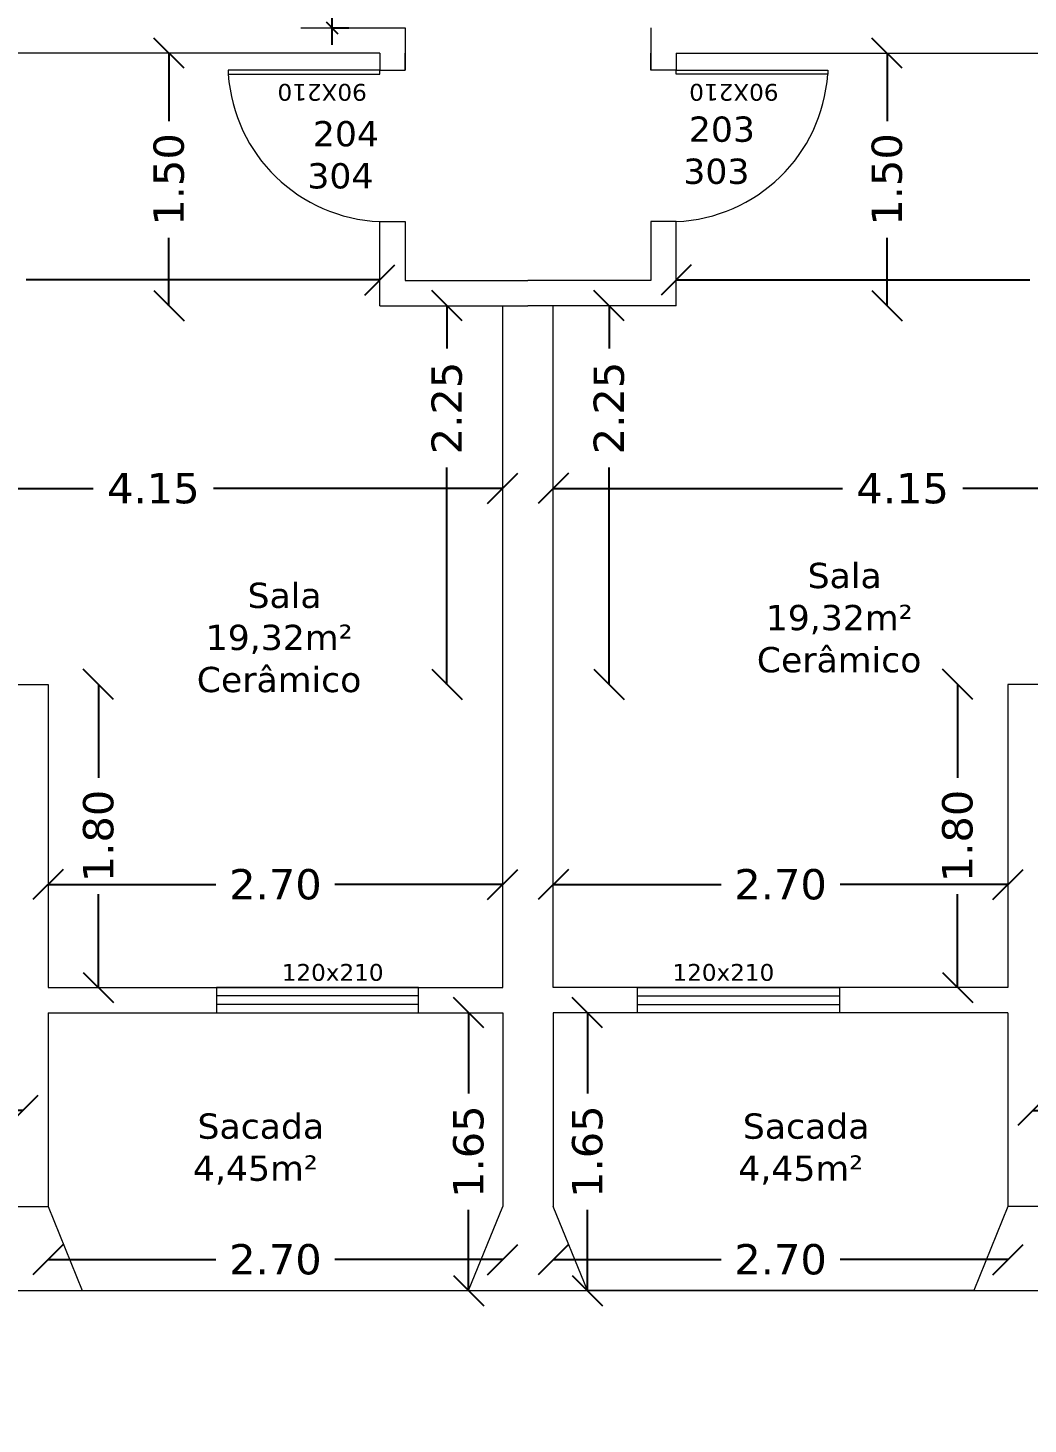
# Model space of a CAD drawing. Header units: millimetres. Extents: x 634 to 830, y -342 to -254.
# Drawn here: x 640.2 to 646.14, y -308.67 to -300.37 of the extents above; entities that cross this region are included whole.
import ezdxf

# ---------------------------------------------------------------- set-up
doc = ezdxf.new("R2010")
doc.units = ezdxf.units.MM
for name, color, linetype in [('_AARQ_TEMP', 2, 'Continuous'), ('Auxiliar', 1, 'Continuous'), ('Camada2', 1, 'Continuous'), ('Camada3', 2, 'Continuous'), ('ESQUADRIA', 2, 'Continuous'), ('PAREDE', 6, 'Continuous')]:
    doc.layers.add(name, color=color, linetype=linetype)
doc.styles.add('REGUA60', font='romansx2.shx', dxfattribs={"width": 1.4})
doc.styles.get("Standard").update_dxf_attribs({"font": 'verdana.ttf'})
doc.dimstyles.new('Cota Vinícius1', dxfattribs={"dimscale": 0.05, "dimtxt": 1.5, "dimasz": 0.01, "dimexe": 2, "dimexo": 3, "dimgap": 0.98, "dimtad": 1, "dimlfac": -1, "dimrnd": 0.01, "dimtxsty": 'REGUA60', "dimblk": 'COTATR', "dimcen": 4, "dimdle": 4, "dimclrt": 2, "dimadec": 0, "dimazin": 0, "dimtfac": 1, "dimtmove": 2, "dimatfit": 2, "dimfxl": 0, "dimarcsym": 0})
doc.dimstyles.get("Standard").update_dxf_attribs({"dimtxt": 0.18, "dimasz": 0.18, "dimexe": 0.18, "dimexo": 0.0625, "dimgap": 0.09, "dimtad": 0, "dimzin": 0, "dimdsep": 46, "dimtxsty": 'Standard', "dimblk": 'OBLIQUE', "dimcen": 0.09, "dimse1": 1, "dimse2": 1, "dimadec": 0, "dimazin": 0, "dimtfac": 1, "dimtofl": 0, "dimtmove": 0, "dimatfit": 3, "dimldrblk": 'OBLIQUE', "dimfxl": 0, "dimtolj": 1, "dimtzin": 0, "dimarcsym": 0})

# ---------------------------------------------------------------- blocks, each defined once
blk = doc.blocks.new('_Oblique')
at = {"color": 0, "linetype": 'ByBlock', "lineweight": -2}
blk.add_line((-0.5, -0.5), (0.5, 0.5), dxfattribs=at)
blk = doc.blocks.new('*D325')
at = {"layer": 'Camada3', "color": 0, "lineweight": -2, "transparency": 16777216}
for p, q in [((638.8711, -301.8699), (639.4847, -301.8699)), ((642.2911, -301.8699), (640.1907, -301.8699))]:
    blk.add_line(p, q, dxfattribs=at)
at = {"layer": 'Defpoints', "color": 0, "lineweight": 0, "transparency": 16777216}
for p in [(638.8711, -300.5231), (642.2911, -300.5231), (642.2911, -301.8699)]:
    blk.add_point(p, dxfattribs=at)
at = {"layer": 'Camada3', "color": 0, "lineweight": -2, "transparency": 16777216, "xscale": 0.18, "yscale": 0.18, "zscale": 0.18, "rotation": 180}
blk.add_blockref('_Oblique', (638.8711, -301.8699), dxfattribs=at)
at = {"layer": 'Camada3', "color": 0, "lineweight": -2, "transparency": 16777216, "xscale": 0.18, "yscale": 0.18, "zscale": 0.18}
blk.add_blockref('_Oblique', (642.2911, -301.8699), dxfattribs=at)
at = {"layer": 'Camada3', "color": 0, "lineweight": 0, "transparency": 16777216, "insert": (639.8377, -301.8699), "char_height": 0.18, "attachment_point": 5}
blk.add_mtext('\\A1;3.42', dxfattribs=at)
blk = doc.blocks.new('*D275')
at = {"layer": 'Camada3', "color": 0, "lineweight": -2, "transparency": 16777216}
for p, q in [((640.3211, -305.4612), (641.3179, -305.4612)), ((643.0211, -305.4612), (642.0243, -305.4612))]:
    blk.add_line(p, q, dxfattribs=at)
at = {"layer": 'Defpoints', "color": 0, "lineweight": 0, "transparency": 16777216}
for p in [(643.0211, -305.4612), (640.3211, -306.0731), (643.0211, -306.0731)]:
    blk.add_point(p, dxfattribs=at)
at = {"layer": 'Camada3', "color": 0, "lineweight": -2, "transparency": 16777216, "xscale": 0.18, "yscale": 0.18, "zscale": 0.18, "rotation": 180}
blk.add_blockref('_Oblique', (640.3211, -305.4612), dxfattribs=at)
at = {"layer": 'Camada3', "color": 0, "lineweight": -2, "transparency": 16777216, "xscale": 0.18, "yscale": 0.18, "zscale": 0.18}
blk.add_blockref('_Oblique', (643.0211, -305.4612), dxfattribs=at)
at = {"layer": 'Camada3', "color": 0, "lineweight": 0, "transparency": 16777216, "insert": (641.6711, -305.4612), "char_height": 0.18, "attachment_point": 5}
blk.add_mtext('\\A1;2.70', dxfattribs=at)
blk = doc.blocks.new('*D277')
at = {"layer": 'Camada3', "color": 0, "lineweight": -2, "transparency": 16777216}
for p, q in [((638.3711, -306.8034), (638.7949, -306.8034)), ((640.1711, -306.8034), (639.4873, -306.8034))]:
    blk.add_line(p, q, dxfattribs=at)
at = {"layer": 'Defpoints', "color": 0, "lineweight": 0, "transparency": 16777216}
for p in [(640.1711, -306.8034), (638.3711, -307.2231), (640.1711, -307.2231)]:
    blk.add_point(p, dxfattribs=at)
at = {"layer": 'Camada3', "color": 0, "lineweight": -2, "transparency": 16777216, "xscale": 0.18, "yscale": 0.18, "zscale": 0.18, "rotation": 180}
blk.add_blockref('_Oblique', (638.3711, -306.8034), dxfattribs=at)
at = {"layer": 'Camada3', "color": 0, "lineweight": -2, "transparency": 16777216, "xscale": 0.18, "yscale": 0.18, "zscale": 0.18}
blk.add_blockref('_Oblique', (640.1711, -306.8034), dxfattribs=at)
at = {"layer": 'Camada3', "color": 0, "lineweight": 0, "transparency": 16777216, "insert": (639.1411, -306.8034), "char_height": 0.18, "attachment_point": 5}
blk.add_mtext('\\A1;1.80', dxfattribs=at)
blk = doc.blocks.new('*D326')
at = {"layer": 'Camada3', "color": 0, "lineweight": -2, "transparency": 16777216}
for p, q in [((640.6199, -304.2731), (640.6199, -304.827)), ((640.6199, -306.0731), (640.6199, -305.5193))]:
    blk.add_line(p, q, dxfattribs=at)
at = {"layer": 'Defpoints', "color": 0, "lineweight": 0, "transparency": 16777216}
for p in [(640.3211, -304.2731), (640.3211, -306.0731), (640.6199, -306.0731)]:
    blk.add_point(p, dxfattribs=at)
at = {"layer": 'Camada3', "color": 0, "lineweight": -2, "transparency": 16777216, "xscale": 0.18, "yscale": 0.18, "zscale": 0.18}
for p, rotation in [((640.6199, -304.2731), 90), ((640.6199, -306.0731), 270)]:
    blk.add_blockref('_Oblique', p, dxfattribs=dict(at, rotation=rotation))
at = {"layer": 'Camada3', "color": 0, "lineweight": 0, "transparency": 16777216, "insert": (640.6199, -305.1731), "char_height": 0.18, "attachment_point": 5, "rotation": 90}
blk.add_mtext('\\A1;1.80', dxfattribs=at)
blk = doc.blocks.new('*D329')
at = {"layer": 'Camada3', "color": 0, "lineweight": -2, "transparency": 16777216}
for p, q in [((641.0386, -300.5231), (641.0386, -300.927)), ((641.0386, -302.0231), (641.0386, -301.6193))]:
    blk.add_line(p, q, dxfattribs=at)
at = {"layer": 'Defpoints', "color": 0, "lineweight": 0, "transparency": 16777216}
for p in [(641.0386, -300.5231), (642.2911, -300.5231), (642.2911, -302.0231)]:
    blk.add_point(p, dxfattribs=at)
at = {"layer": 'Camada3', "color": 0, "lineweight": -2, "transparency": 16777216, "xscale": 0.18, "yscale": 0.18, "zscale": 0.18}
for p, rotation in [((641.0386, -300.5231), 90), ((641.0386, -302.0231), 270)]:
    blk.add_blockref('_Oblique', p, dxfattribs=dict(at, rotation=rotation))
at = {"layer": 'Camada3', "color": 0, "lineweight": 0, "transparency": 16777216, "insert": (641.0386, -301.2731), "char_height": 0.18, "attachment_point": 5, "rotation": 90}
blk.add_mtext('\\A1;1.50', dxfattribs=at)
blk = doc.blocks.new('*D330')
at = {"layer": 'Camada3', "color": 0, "lineweight": -2, "transparency": 16777216}
for p, q in [((642.6897, -302.0231), (642.6897, -302.2781)), ((642.6897, -304.2731), (642.6897, -302.9833))]:
    blk.add_line(p, q, dxfattribs=at)
at = {"layer": 'Defpoints', "color": 0, "lineweight": 0, "transparency": 16777216}
for p in [(642.2911, -302.0231), (642.2911, -304.2731), (642.6897, -304.2731)]:
    blk.add_point(p, dxfattribs=at)
at = {"layer": 'Camada3', "color": 0, "lineweight": -2, "transparency": 16777216, "xscale": 0.18, "yscale": 0.18, "zscale": 0.18}
for p, rotation in [((642.6897, -302.0231), 90), ((642.6897, -304.2731), 270)]:
    blk.add_blockref('_Oblique', p, dxfattribs=dict(at, rotation=rotation))
at = {"layer": 'Camada3', "color": 0, "lineweight": 0, "transparency": 16777216, "insert": (642.6897, -302.6307), "char_height": 0.18, "attachment_point": 5, "rotation": 90}
blk.add_mtext('\\A1;2.25', dxfattribs=at)
blk = doc.blocks.new('*D331')
at = {"layer": 'Camada3', "color": 0, "lineweight": -2, "transparency": 16777216}
for p, q in [((638.8711, -303.1086), (640.5884, -303.1086)), ((643.0211, -303.1086), (641.3038, -303.1086))]:
    blk.add_line(p, q, dxfattribs=at)
at = {"layer": 'Defpoints', "color": 0, "lineweight": 0, "transparency": 16777216}
for p in [(643.0211, -303.1086), (638.8711, -303.2731), (643.0211, -303.3731)]:
    blk.add_point(p, dxfattribs=at)
at = {"layer": 'Camada3', "color": 0, "lineweight": -2, "transparency": 16777216, "xscale": 0.18, "yscale": 0.18, "zscale": 0.18, "rotation": 180}
blk.add_blockref('_Oblique', (638.8711, -303.1086), dxfattribs=at)
at = {"layer": 'Camada3', "color": 0, "lineweight": -2, "transparency": 16777216, "xscale": 0.18, "yscale": 0.18, "zscale": 0.18}
blk.add_blockref('_Oblique', (643.0211, -303.1086), dxfattribs=at)
at = {"layer": 'Camada3', "color": 0, "lineweight": 0, "transparency": 16777216, "insert": (640.9461, -303.1086), "char_height": 0.18, "attachment_point": 5}
blk.add_mtext('\\A1;4.15', dxfattribs=at)
blk = doc.blocks.new('*D332')
at = {"layer": 'Camada3', "color": 0, "lineweight": -2, "transparency": 16777216}
for p, q in [((642.818, -306.2231), (642.818, -306.7026)), ((642.818, -307.8731), (642.818, -307.3937))]:
    blk.add_line(p, q, dxfattribs=at)
at = {"layer": 'Defpoints', "color": 0, "lineweight": 0, "transparency": 16777216}
for p in [(643.0211, -306.2231), (642.818, -307.8731), (643.0211, -307.8731)]:
    blk.add_point(p, dxfattribs=at)
at = {"layer": 'Camada3', "color": 0, "lineweight": -2, "transparency": 16777216, "xscale": 0.18, "yscale": 0.18, "zscale": 0.18}
for p, rotation in [((642.818, -306.2231), 90), ((642.818, -307.8731), 270)]:
    blk.add_blockref('_Oblique', p, dxfattribs=dict(at, rotation=rotation))
at = {"layer": 'Camada3', "color": 0, "lineweight": 0, "transparency": 16777216, "insert": (642.818, -307.0481), "char_height": 0.18, "attachment_point": 5, "rotation": 90}
blk.add_mtext('\\A1;1.65', dxfattribs=at)
blk = doc.blocks.new('*D333')
at = {"layer": 'Camada3', "color": 0, "lineweight": -2, "transparency": 16777216}
for p, q in [((640.3211, -307.6889), (641.3179, -307.6889)), ((643.0211, -307.6889), (642.0243, -307.6889))]:
    blk.add_line(p, q, dxfattribs=at)
at = {"layer": 'Defpoints', "color": 0, "lineweight": 0, "transparency": 16777216}
for p in [(640.3211, -307.3731), (643.0211, -307.3731), (643.0211, -307.6889)]:
    blk.add_point(p, dxfattribs=at)
at = {"layer": 'Camada3', "color": 0, "lineweight": -2, "transparency": 16777216, "xscale": 0.18, "yscale": 0.18, "zscale": 0.18, "rotation": 180}
blk.add_blockref('_Oblique', (640.3211, -307.6889), dxfattribs=at)
at = {"layer": 'Camada3', "color": 0, "lineweight": -2, "transparency": 16777216, "xscale": 0.18, "yscale": 0.18, "zscale": 0.18}
blk.add_blockref('_Oblique', (643.0211, -307.6889), dxfattribs=at)
at = {"layer": 'Camada3', "color": 0, "lineweight": 0, "transparency": 16777216, "insert": (641.6711, -307.6889), "char_height": 0.18, "attachment_point": 5}
blk.add_mtext('\\A1;2.70', dxfattribs=at)
blk = doc.blocks.new('*D342')
at = {"layer": 'Camada3', "color": 0, "lineweight": -2, "transparency": 16777216}
for p, q in [((644.0511, -301.8699), (646.1515, -301.8699)), ((647.4711, -301.8699), (646.8575, -301.8699))]:
    blk.add_line(p, q, dxfattribs=at)
at = {"layer": 'Defpoints', "color": 0, "lineweight": 0, "transparency": 16777216}
for p in [(644.0511, -300.5231), (647.4711, -300.5231), (644.0511, -301.8699)]:
    blk.add_point(p, dxfattribs=at)
at = {"layer": 'Camada3', "color": 0, "lineweight": -2, "transparency": 16777216, "xscale": 0.18, "yscale": 0.18, "zscale": 0.18, "rotation": 180}
blk.add_blockref('_Oblique', (644.0511, -301.8699), dxfattribs=at)
at = {"layer": 'Camada3', "color": 0, "lineweight": -2, "transparency": 16777216, "xscale": 0.18, "yscale": 0.18, "zscale": 0.18}
blk.add_blockref('_Oblique', (647.4711, -301.8699), dxfattribs=at)
at = {"layer": 'Camada3', "color": 0, "lineweight": 0, "transparency": 16777216, "insert": (646.5045, -301.8699), "char_height": 0.18, "attachment_point": 5}
blk.add_mtext('\\A1;3.42', dxfattribs=at)
blk = doc.blocks.new('*D279')
at = {"layer": 'Camada3', "color": 0, "lineweight": -2, "transparency": 16777216}
for p, q in [((643.3211, -305.4612), (644.3179, -305.4612)), ((646.0211, -305.4612), (645.0243, -305.4612))]:
    blk.add_line(p, q, dxfattribs=at)
at = {"layer": 'Defpoints', "color": 0, "lineweight": 0, "transparency": 16777216}
for p in [(643.3211, -305.4612), (643.3211, -306.0731), (646.0211, -306.0731)]:
    blk.add_point(p, dxfattribs=at)
at = {"layer": 'Camada3', "color": 0, "lineweight": -2, "transparency": 16777216, "xscale": 0.18, "yscale": 0.18, "zscale": 0.18, "rotation": 180}
blk.add_blockref('_Oblique', (643.3211, -305.4612), dxfattribs=at)
at = {"layer": 'Camada3', "color": 0, "lineweight": -2, "transparency": 16777216, "xscale": 0.18, "yscale": 0.18, "zscale": 0.18}
blk.add_blockref('_Oblique', (646.0211, -305.4612), dxfattribs=at)
at = {"layer": 'Camada3', "color": 0, "lineweight": 0, "transparency": 16777216, "insert": (644.6711, -305.4612), "char_height": 0.18, "attachment_point": 5}
blk.add_mtext('\\A1;2.70', dxfattribs=at)
blk = doc.blocks.new('*D281')
at = {"layer": 'Camada3', "color": 0, "lineweight": -2, "transparency": 16777216}
for p, q in [((646.1711, -306.8034), (646.8549, -306.8034)), ((647.9711, -306.8034), (647.5473, -306.8034))]:
    blk.add_line(p, q, dxfattribs=at)
at = {"layer": 'Defpoints', "color": 0, "lineweight": 0, "transparency": 16777216}
for p in [(646.1711, -306.8034), (646.1711, -307.2231), (647.9711, -307.2231)]:
    blk.add_point(p, dxfattribs=at)
at = {"layer": 'Camada3', "color": 0, "lineweight": -2, "transparency": 16777216, "xscale": 0.18, "yscale": 0.18, "zscale": 0.18, "rotation": 180}
blk.add_blockref('_Oblique', (646.1711, -306.8034), dxfattribs=at)
at = {"layer": 'Camada3', "color": 0, "lineweight": -2, "transparency": 16777216, "xscale": 0.18, "yscale": 0.18, "zscale": 0.18}
blk.add_blockref('_Oblique', (647.9711, -306.8034), dxfattribs=at)
at = {"layer": 'Camada3', "color": 0, "lineweight": 0, "transparency": 16777216, "insert": (647.2011, -306.8034), "char_height": 0.18, "attachment_point": 5}
blk.add_mtext('\\A1;1.80', dxfattribs=at)
blk = doc.blocks.new('*D343')
at = {"layer": 'Camada3', "color": 0, "lineweight": -2, "transparency": 16777216}
for p, q in [((645.7223, -304.2731), (645.7223, -304.827)), ((645.7223, -306.0731), (645.7223, -305.5193))]:
    blk.add_line(p, q, dxfattribs=at)
at = {"layer": 'Defpoints', "color": 0, "lineweight": 0, "transparency": 16777216}
for p in [(646.0211, -304.2731), (645.7223, -306.0731), (646.0211, -306.0731)]:
    blk.add_point(p, dxfattribs=at)
at = {"layer": 'Camada3', "color": 0, "lineweight": -2, "transparency": 16777216, "xscale": 0.18, "yscale": 0.18, "zscale": 0.18}
for p, rotation in [((645.7223, -304.2731), 90), ((645.7223, -306.0731), 270)]:
    blk.add_blockref('_Oblique', p, dxfattribs=dict(at, rotation=rotation))
at = {"layer": 'Camada3', "color": 0, "lineweight": 0, "transparency": 16777216, "insert": (645.7223, -305.1731), "char_height": 0.18, "attachment_point": 5, "rotation": 90}
blk.add_mtext('\\A1;1.80', dxfattribs=at)
blk = doc.blocks.new('*D346')
at = {"layer": 'Camada3', "color": 0, "lineweight": -2, "transparency": 16777216}
for p, q in [((645.3036, -300.5231), (645.3036, -300.927)), ((645.3036, -302.0231), (645.3036, -301.6193))]:
    blk.add_line(p, q, dxfattribs=at)
at = {"layer": 'Defpoints', "color": 0, "lineweight": 0, "transparency": 16777216}
for p in [(644.0511, -300.5231), (645.3036, -300.5231), (644.0511, -302.0231)]:
    blk.add_point(p, dxfattribs=at)
at = {"layer": 'Camada3', "color": 0, "lineweight": -2, "transparency": 16777216, "xscale": 0.18, "yscale": 0.18, "zscale": 0.18}
for p, rotation in [((645.3036, -300.5231), 90), ((645.3036, -302.0231), 270)]:
    blk.add_blockref('_Oblique', p, dxfattribs=dict(at, rotation=rotation))
at = {"layer": 'Camada3', "color": 0, "lineweight": 0, "transparency": 16777216, "insert": (645.3036, -301.2731), "char_height": 0.18, "attachment_point": 5, "rotation": 90}
blk.add_mtext('\\A1;1.50', dxfattribs=at)
blk = doc.blocks.new('*D347')
at = {"layer": 'Camada3', "color": 0, "lineweight": -2, "transparency": 16777216}
for p, q in [((643.6525, -302.0231), (643.6525, -302.2781)), ((643.6525, -304.2731), (643.6525, -302.9833))]:
    blk.add_line(p, q, dxfattribs=at)
at = {"layer": 'Defpoints', "color": 0, "lineweight": 0, "transparency": 16777216}
for p in [(644.0511, -302.0231), (643.6525, -304.2731), (644.0511, -304.2731)]:
    blk.add_point(p, dxfattribs=at)
at = {"layer": 'Camada3', "color": 0, "lineweight": -2, "transparency": 16777216, "xscale": 0.18, "yscale": 0.18, "zscale": 0.18}
for p, rotation in [((643.6525, -302.0231), 90), ((643.6525, -304.2731), 270)]:
    blk.add_blockref('_Oblique', p, dxfattribs=dict(at, rotation=rotation))
at = {"layer": 'Camada3', "color": 0, "lineweight": 0, "transparency": 16777216, "insert": (643.6525, -302.6307), "char_height": 0.18, "attachment_point": 5, "rotation": 90}
blk.add_mtext('\\A1;2.25', dxfattribs=at)
blk = doc.blocks.new('*D348')
at = {"layer": 'Camada3', "color": 0, "lineweight": -2, "transparency": 16777216}
for p, q in [((643.3211, -303.1086), (645.0384, -303.1086)), ((647.4711, -303.1086), (645.7538, -303.1086))]:
    blk.add_line(p, q, dxfattribs=at)
at = {"layer": 'Defpoints', "color": 0, "lineweight": 0, "transparency": 16777216}
for p in [(643.3211, -303.1086), (647.4711, -303.2731), (643.3211, -303.3731)]:
    blk.add_point(p, dxfattribs=at)
at = {"layer": 'Camada3', "color": 0, "lineweight": -2, "transparency": 16777216, "xscale": 0.18, "yscale": 0.18, "zscale": 0.18, "rotation": 180}
blk.add_blockref('_Oblique', (643.3211, -303.1086), dxfattribs=at)
at = {"layer": 'Camada3', "color": 0, "lineweight": -2, "transparency": 16777216, "xscale": 0.18, "yscale": 0.18, "zscale": 0.18}
blk.add_blockref('_Oblique', (647.4711, -303.1086), dxfattribs=at)
at = {"layer": 'Camada3', "color": 0, "lineweight": 0, "transparency": 16777216, "insert": (645.3961, -303.1086), "char_height": 0.18, "attachment_point": 5}
blk.add_mtext('\\A1;4.15', dxfattribs=at)
blk = doc.blocks.new('*D349')
at = {"layer": 'Camada3', "color": 0, "lineweight": -2, "transparency": 16777216}
for p, q in [((643.5242, -306.2231), (643.5242, -306.7026)), ((643.5242, -307.8731), (643.5242, -307.3937))]:
    blk.add_line(p, q, dxfattribs=at)
at = {"layer": 'Defpoints', "color": 0, "lineweight": 0, "transparency": 16777216}
for p in [(643.3211, -306.2231), (643.3211, -307.8731), (643.5242, -307.8731)]:
    blk.add_point(p, dxfattribs=at)
at = {"layer": 'Camada3', "color": 0, "lineweight": -2, "transparency": 16777216, "xscale": 0.18, "yscale": 0.18, "zscale": 0.18}
for p, rotation in [((643.5242, -306.2231), 90), ((643.5242, -307.8731), 270)]:
    blk.add_blockref('_Oblique', p, dxfattribs=dict(at, rotation=rotation))
at = {"layer": 'Camada3', "color": 0, "lineweight": 0, "transparency": 16777216, "insert": (643.5242, -307.0481), "char_height": 0.18, "attachment_point": 5, "rotation": 90}
blk.add_mtext('\\A1;1.65', dxfattribs=at)
blk = doc.blocks.new('*D350')
at = {"layer": 'Camada3', "color": 0, "lineweight": -2, "transparency": 16777216}
for p, q in [((643.3211, -307.6889), (644.3179, -307.6889)), ((646.0211, -307.6889), (645.0243, -307.6889))]:
    blk.add_line(p, q, dxfattribs=at)
at = {"layer": 'Defpoints', "color": 0, "lineweight": 0, "transparency": 16777216}
for p in [(643.3211, -307.3731), (646.0211, -307.3731), (643.3211, -307.6889)]:
    blk.add_point(p, dxfattribs=at)
at = {"layer": 'Camada3', "color": 0, "lineweight": -2, "transparency": 16777216, "xscale": 0.18, "yscale": 0.18, "zscale": 0.18, "rotation": 180}
blk.add_blockref('_Oblique', (643.3211, -307.6889), dxfattribs=at)
at = {"layer": 'Camada3', "color": 0, "lineweight": -2, "transparency": 16777216, "xscale": 0.18, "yscale": 0.18, "zscale": 0.18}
blk.add_blockref('_Oblique', (646.0211, -307.6889), dxfattribs=at)
at = {"layer": 'Camada3', "color": 0, "lineweight": 0, "transparency": 16777216, "insert": (644.6711, -307.6889), "char_height": 0.18, "attachment_point": 5}
blk.add_mtext('\\A1;2.70', dxfattribs=at)
blk = doc.blocks.new('*D282')
at = {"layer": 'Camada3', "color": 0, "lineweight": -2, "transparency": 16777216}
for p, q in [((648.0015, -307.3731), (648.0015, -307.8731)), ((648.0015, -307.8731), (648.0015, -308.0531))]:
    blk.add_line(p, q, dxfattribs=at)
at = {"layer": 'Defpoints', "color": 0, "lineweight": 0, "transparency": 16777216}
for p in [(645.7755, -307.3731), (645.7755, -307.8731), (648.0015, -307.8731)]:
    blk.add_point(p, dxfattribs=at)
at = {"layer": 'Camada3', "color": 0, "lineweight": -2, "transparency": 16777216, "xscale": 0.18, "yscale": 0.18, "zscale": 0.18}
for p, rotation in [((648.0015, -307.3731), 90), ((648.0015, -307.8731), 270)]:
    blk.add_blockref('_Oblique', p, dxfattribs=dict(at, rotation=rotation))
at = {"layer": 'Camada3', "color": 0, "lineweight": 0, "transparency": 16777216, "insert": (648.0015, -308.4078), "char_height": 0.18, "attachment_point": 5, "rotation": 90}
blk.add_mtext('\\A1;0.50', dxfattribs=at)
blk = doc.blocks.new('COTATR')
at = {"color": 3}
blk.add_line((-71, -71), (71, 71), dxfattribs=at)
at = {"color": 0, "linetype": 'ByBlock'}
blk.add_line((0, 0), (200, 0), dxfattribs=at)
blk = doc.blocks.new('*D283')
at = {"layer": 'Auxiliar', "color": 0, "lineweight": -2, "transparency": 16777216}
for p, q in [((642.002, -297.9731), (642.107, -297.9731)), ((642.007, -297.9736), (642.007, -300.3726)), ((642.002, -300.3731), (642.107, -300.3731))]:
    blk.add_line(p, q, dxfattribs=at)
at = {"layer": 'Defpoints', "color": 0, "lineweight": 0, "transparency": 16777216}
for p in [(641.8211, -297.9731), (641.8211, -300.3731), (642.007, -300.3731)]:
    blk.add_point(p, dxfattribs=at)
at = {"layer": 'Auxiliar', "color": 0, "lineweight": -2, "transparency": 16777216, "xscale": 0.0005, "yscale": 0.0005, "zscale": 0.0005}
for p, rotation in [((642.007, -297.9731), 90), ((642.007, -300.3731), 270)]:
    blk.add_blockref('COTATR', p, dxfattribs=dict(at, rotation=rotation))
at = {"layer": 'Auxiliar', "color": 2, "lineweight": 0, "transparency": 16777216, "insert": (641.9133, -299.1731), "char_height": 0.075, "attachment_point": 5, "rotation": 90, "style": 'REGUA60'}
blk.add_mtext('2,4', dxfattribs=at)

msp = doc.modelspace()

# ---------------------------------------------------------------- linework, layer by layer
at = {"layer": '_AARQ_TEMP', "lineweight": 0}
for p, q in [((642.2911, -300.6231), (641.3911, -300.6231)), ((641.3911, -300.6231), (641.3911, -300.6481)), ((642.2911, -300.6481), (642.2911, -300.6231)), ((644.0511, -300.6231), (644.9511, -300.6231)), ((644.0511, -300.6481), (644.0511, -300.6231)), ((644.9511, -300.6231), (644.9511, -300.6481)), ((641.3911, -300.6481), (642.2911, -300.6481)), ((644.9511, -300.6481), (644.0511, -300.6481))]:
    msp.add_line(p, q, dxfattribs=at)
for centre, start, end in [((642.3286, -300.5842), 183.90099, 267.71287), ((644.0136, -300.5842), 272.28713, 356.09901)]:
    msp.add_arc(centre, 0.9397, start, end, dxfattribs=at)
at = {"layer": 'Camada2', "lineweight": 0}
for p, q in [((642.5211, -306.0731), (641.3211, -306.0731)), ((641.3211, -306.0731), (641.3211, -306.2231)), ((642.5211, -306.2231), (642.5211, -306.0731)), ((643.8211, -306.2231), (643.8211, -306.0731)), ((643.8211, -306.0731), (645.0211, -306.0731)), ((645.0211, -306.0731), (645.0211, -306.2231)), ((642.5211, -306.1231), (641.3211, -306.1231)), ((642.5211, -306.1731), (641.3211, -306.1731)), ((643.8211, -306.1231), (645.0211, -306.1231)), ((643.8211, -306.1731), (645.0211, -306.1731)), ((641.3211, -306.2231), (642.5211, -306.2231)), ((645.0211, -306.2231), (643.8211, -306.2231)), ((634.6711, -307.8731), (668.6711, -307.8731))]:
    msp.add_line(p, q, dxfattribs=at)
at = {"layer": 'PAREDE', "lineweight": 0}
for p, q in [((641.8211, -300.3731), (642.4411, -300.3731)), ((642.4411, -300.3731), (642.4411, -300.6231)), ((643.9011, -300.3731), (643.9011, -300.6231)), ((642.2911, -300.5231), (638.8711, -300.5231)), ((642.2911, -300.5231), (642.2911, -300.6231)), ((644.0511, -300.5231), (647.4711, -300.5231)), ((644.0511, -300.5231), (644.0511, -300.6231)), ((642.2911, -300.6231), (642.4411, -300.6231)), ((644.0511, -300.6231), (643.9011, -300.6231)), ((642.2911, -302.0231), (642.2911, -301.5231)), ((642.2911, -301.5231), (642.4411, -301.5231)), ((642.4411, -301.5231), (642.4411, -301.8731)), ((643.9011, -301.5231), (643.9011, -301.8731)), ((644.0511, -301.5231), (643.9011, -301.5231)), ((644.0511, -302.0231), (644.0511, -301.5231)), ((642.4411, -301.8731), (643.1711, -301.8731)), ((643.9011, -301.8731), (643.1711, -301.8731)), ((642.2911, -302.0231), (643.1711, -302.0231)), ((643.0211, -306.0731), (643.0211, -302.0231)), ((644.0511, -302.0231), (643.1711, -302.0231)), ((643.3211, -306.0731), (643.3211, -302.0231)), ((640.0711, -304.2731), (640.3211, -304.2731)), ((640.3211, -304.2731), (640.3211, -306.0731)), ((646.2711, -304.2731), (646.0211, -304.2731)), ((646.0211, -304.2731), (646.0211, -306.0731)), ((640.3211, -306.0731), (643.0211, -306.0731)), ((646.0211, -306.0731), (643.3211, -306.0731)), ((640.3211, -306.2231), (643.0211, -306.2231)), ((640.3211, -306.2231), (640.3211, -307.3731)), ((643.0211, -306.2231), (643.0211, -307.3731)), ((646.0211, -306.2231), (643.3211, -306.2231)), ((643.3211, -306.2231), (643.3211, -307.3731)), ((646.0211, -306.2231), (646.0211, -307.3731)), ((634.6711, -307.3731), (640.3211, -307.3731)), ((640.3211, -307.3731), (640.5242, -307.8731)), ((642.818, -307.8731), (643.0211, -307.3731)), ((643.5242, -307.8731), (643.3211, -307.3731)), ((646.0211, -307.3731), (645.818, -307.8731)), ((651.6711, -307.3731), (646.0211, -307.3731)), ((640.5242, -307.8731), (642.818, -307.8731)), ((645.818, -307.8731), (643.5242, -307.8731))]:
    msp.add_line(p, q, dxfattribs=at)
for points in [[(642.4411, -300.6231), (642.4411, -300.5231)], [(643.9011, -300.6231), (643.9011, -300.5231)]]:
    msp.add_lwpolyline(points, dxfattribs=at)

# ---------------------------------------------------------------- texts
at = {"layer": '_AARQ_TEMP', "lineweight": 0, "char_height": 0.1, "rotation": 180, "style": 'REGUA60'}
for insert, attachment_point in [((642.2136, -300.8057), 1), ((644.1286, -300.8057), 3)]:
    msp.add_mtext('{\\fVerdana|b0|i0|c0|p34;\\C2;90X210}', dxfattribs=dict(at, insert=insert, attachment_point=attachment_point))
at = {"layer": 'ESQUADRIA', "lineweight": 0, "style": 'REGUA60'}
for s, insert, char_height, attachment_point in [('{\\fVerdana|b0|i0|c0|p34;\\C4; 204\\P304}', (642.0569, -301.1279), 0.15, 5), ('{\\fVerdana|b0|i0|c0|p34;\\C4; 203\\P303}', (644.2899, -301.1008), 0.15, 5), ('{\\fVerdana|b0|i0|c0|p34;\\C4; Sala\\P\\C2;19,32m²\\PCerâmico}', (645.019, -303.8771), 0.15, 5), ('{\\fVerdana|b0|i0|c0|p34;\\C4; Sala\\P\\C2;19,32m²\\PCerâmico}', (641.6927, -303.9949), 0.15, 5), ('{\\fVerdana|b0|i0|c0|p34;\\C4;120x210}', (642.3132, -305.9333), 0.1, 3), ('{\\fVerdana|b0|i0|c0|p34;\\C4;120x210}', (644.029, -305.9333), 0.1, 1), ('{\\fVerdana|b0|i0|c0|p34;\\C4; Sacada\\P\\C2;4,45m²}', (641.5517, -307.0332), 0.15, 5), ('{\\fVerdana|b0|i0|c0|p34;\\C4; Sacada\\P\\C2;4,45m²}', (644.7905, -307.0332), 0.15, 5)]:
    msp.add_mtext(s, dxfattribs=dict(at, insert=insert, char_height=char_height, attachment_point=attachment_point))

# ---------------------------------------------------------------- dimensions: what is measured, and where the dimension line sits
at = {"layer": 'Auxiliar', "lineweight": 0}
dim = msp.add_linear_dim(base=(642.007, -300.3731), p1=(641.8211, -297.9731), p2=(641.8211, -300.3731), angle=90, dimstyle='Cota Vinícius1', override={"dimfxl": 0.1, "dimfxlon": 1, "dimarcsym": 1}, dxfattribs=at)
dim.commit()
dim.dimension.update_dxf_attribs({"geometry": '*D283', "text_midpoint": (641.9133, -299.1731)})
at = {"layer": 'Camada3', "lineweight": 0}
for base, p1, p2, angle, picture, middle in [((641.0386, -300.5231), (642.2911, -302.0231), (642.2911, -300.5231), 90, '*D329', (641.0386, -301.2731)), ((645.3036, -300.5231), (644.0511, -302.0231), (644.0511, -300.5231), 90, '*D346', (645.3036, -301.2731)), ((642.818, -307.8731), (643.0211, -306.2231), (643.0211, -307.8731), 90, '*D332', (642.818, -307.0481)), ((643.5242, -307.8731), (643.3211, -306.2231), (643.3211, -307.8731), 90, '*D349', (643.5242, -307.0481)), ((648.0015, -307.8731), (645.7755, -307.3731), (645.7755, -307.8731), 90, '*D282', (648.0015, -308.4078)), ((643.3211, -307.6889), (646.0211, -307.3731), (643.3211, -307.3731), 180, '*D350', (644.6711, -307.6889))]:
    dim = msp.add_linear_dim(base=base, p1=p1, p2=p2, angle=angle, dimstyle='Standard', override={"dimfxl": 10, "dimfxlon": 1, "dimarcsym": 1}, dxfattribs=at)
    dim.commit()
    dim.dimension.update_dxf_attribs({"geometry": picture, "text_midpoint": middle})
for base, p1, p2, picture, middle in [((642.2911, -301.8699), (638.8711, -300.5231), (642.2911, -300.5231), '*D325', (639.8377, -301.8699)), ((640.1711, -306.8034), (638.3711, -307.2231), (640.1711, -307.2231), '*D277', (639.1411, -306.8034))]:
    dim = msp.add_linear_dim(base=base, p1=p1, p2=p2, dimstyle='Standard', dxfattribs=at)
    dim.commit()
    dim.dimension.update_dxf_attribs({"geometry": picture, "text_midpoint": middle, "dimtype": 160})
for base, p1, p2, picture, middle in [((644.0511, -301.8699), (647.4711, -300.5231), (644.0511, -300.5231), '*D342', (646.5045, -301.8699)), ((646.1711, -306.8034), (647.9711, -307.2231), (646.1711, -307.2231), '*D281', (647.2011, -306.8034))]:
    dim = msp.add_linear_dim(base=base, p1=p1, p2=p2, angle=180, dimstyle='Standard', dxfattribs=at)
    dim.commit()
    dim.dimension.update_dxf_attribs({"geometry": picture, "text_midpoint": middle, "dimtype": 160})
for base, p1, p2, angle, picture, middle in [((642.6897, -304.2731), (642.2911, -302.0231), (642.2911, -304.2731), 90, '*D330', (642.6897, -302.6307)), ((643.6525, -304.2731), (644.0511, -302.0231), (644.0511, -304.2731), 90, '*D347', (643.6525, -302.6307)), ((643.3211, -303.1086), (647.4711, -303.2731), (643.3211, -303.3731), 180, '*D348', (645.3961, -303.1086))]:
    dim = msp.add_linear_dim(base=base, p1=p1, p2=p2, angle=angle, dimstyle='Standard', override={"dimfxl": 10, "dimfxlon": 1, "dimarcsym": 1}, dxfattribs=at)
    dim.commit()
    dim.dimension.update_dxf_attribs({"geometry": picture, "text_midpoint": middle, "dimtype": 160})
dim = msp.add_linear_dim(base=(643.0211, -303.1086), p1=(638.8711, -303.2731), p2=(643.0211, -303.3731), dimstyle='Standard', override={"dimfxl": 10, "dimfxlon": 1, "dimarcsym": 1}, dxfattribs=at)
dim.commit()
dim.dimension.update_dxf_attribs({"geometry": '*D331', "text_midpoint": (640.9461, -303.1086), "dimtype": 160})
for base, p1, p2, angle, picture, middle in [((640.6199, -306.0731), (640.3211, -304.2731), (640.3211, -306.0731), 90, '*D326', (640.6199, -305.1731)), ((645.7223, -306.0731), (646.0211, -304.2731), (646.0211, -306.0731), 90, '*D343', (645.7223, -305.1731)), ((643.3211, -305.4612), (646.0211, -306.0731), (643.3211, -306.0731), 180, '*D279', (644.6711, -305.4612))]:
    dim = msp.add_linear_dim(base=base, p1=p1, p2=p2, angle=angle, dimstyle='Standard', dxfattribs=at)
    dim.commit()
    dim.dimension.update_dxf_attribs({"geometry": picture, "text_midpoint": middle})
dim = msp.add_linear_dim(base=(643.0211, -305.4612), p1=(640.3211, -306.0731), p2=(643.0211, -306.0731), dimstyle='Standard', dxfattribs=at)
dim.commit()
dim.dimension.update_dxf_attribs({"geometry": '*D275', "text_midpoint": (641.6711, -305.4612)})
dim = msp.add_linear_dim(base=(643.0211, -307.6889), p1=(640.3211, -307.3731), p2=(643.0211, -307.3731), dimstyle='Standard', override={"dimfxl": 10, "dimfxlon": 1, "dimarcsym": 1}, dxfattribs=at)
dim.commit()
dim.dimension.update_dxf_attribs({"geometry": '*D333', "text_midpoint": (641.6711, -307.6889)})

doc.saveas('drawing.dxf')
